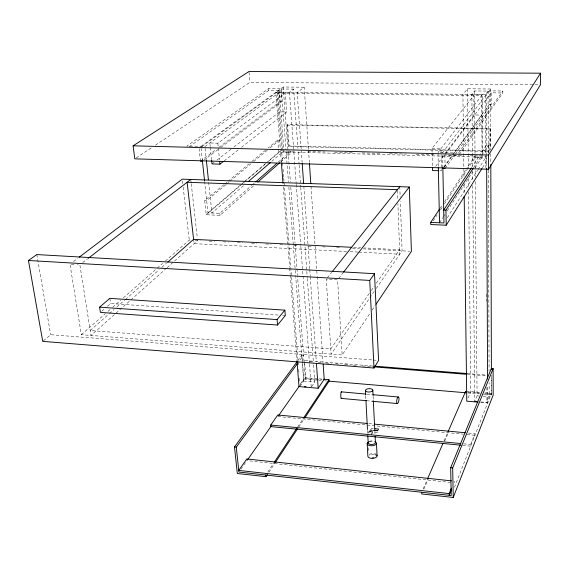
<?xml version="1.0" encoding="UTF-8"?>
<svg xmlns="http://www.w3.org/2000/svg" width="569" height="569" viewBox="0 0 569 569"><rect width="100%" height="100%" fill="white"/><g stroke="black" fill="none" stroke-linecap="round" stroke-linejoin="round"><path stroke-width="0.43" stroke-dasharray="2.85 2.13" d="M459.076 154.604L502.854 92.953L502.854 90.997L489.198 90.862L489.248 104.426L442.86 168.346M491.758 394.146L491.452 394.936L491.708 375.526L491.758 394.146L484.674 393.549M480.855 401.956L486.957 402.482L489.176 396.87L489.127 382.653M462.704 445.385L470.663 446.16L470.648 444.524L474.937 433.663L467.86 432.988M454.467 487.292L491.445 393.392L484.575 392.809M475.257 181.618L477.071 395.839L474.752 401.43L472.725 185.679M468.123 397.987L470.826 391.65L468.65 191.81M423.116 489.006L427.376 479.226M444.055 440.925L447.604 432.774M423.855 489.112L428.08 479.397M444.617 441.338L448.486 432.433M371.002 434.496L372.453 431.835M371.443 434.958L372.98 432.148L369.466 431.807L368.698 433.208M377.681 432.34L370.647 431.658L371.607 429.915L371.521 428.322L373.278 428.493M370.647 431.658L370.561 430.064L371.521 428.322M367.859 433.45L369.409 430.648L372.915 430.989M482.434 167.805L487.135 160.344M447.277 217.778L477.611 170.28M478.088 169.541L486.616 156.176L470.35 155.757M439.531 222.785L442.895 217.593M443.372 216.853L445.299 213.887M447.22 210.928L472.69 171.646M475.087 167.94L482.775 156.077M473.508 167.876L481.246 156.013M481.73 155.273L488.501 144.889L486.566 144.846L479.752 155.216M471.466 167.819L479.262 155.963M268.902 472.242L274.77 463.351M298.746 427.077L304.123 418.926M267.771 472.071L273.646 463.202M297.637 426.985L303.028 418.855M433.187 220.864L437.092 214.997M440.506 209.861L442.454 206.924M444.403 203.987L466.843 170.231M467.334 169.498L475.136 157.755L475.122 155.878L466.231 169.185M74.091 264.407L69.966 264.165L81.331 334.693L342.154 354.992L370.149 313.078M372.112 310.133L375.056 305.724M440.072 208.361L442.54 204.662M444.517 201.703L465.741 169.925M489.824 150.65L490.101 128.594L287.53 124.668L286.94 125.144L288.554 146.475L488.942 151.489M311.67 386.586L314.806 381.998L313.526 364.302M374.224 291.413L331.122 354.131L326.243 279.215L337.588 279.884L342.154 354.992M376.23 288.49L402.098 250.837L400.327 201.611M369.245 293.476L330.781 348.925L90.222 330.525L108.779 314.159M371.273 290.56L374.31 286.186M376.337 283.262L399.616 249.706L364.245 247.928M372.51 365.988L304.522 360.547L305.873 378.428L305.361 379.16L297.516 275.766M240.936 469.19L246.469 461.317M298.988 386.586L305.247 377.674L324.209 379.274M300.048 386.273L303.711 381.052L295.78 277.501M300.212 384.111L303.789 379.025L301.961 355.12L303.547 355.248L299.372 360.945M458.536 153.061L502.854 90.997M445.122 168.41L454.958 154.761M455.47 154.043L491.182 104.447L491.154 92.825L502.854 92.953M444.019 167.243L453.856 153.673M454.375 152.961L481.815 115.094L474.02 114.974L444.602 154.37M304.002 361.265L304.522 360.547M297.779 360.817L301.961 355.12M435.669 166.326L444.076 155.074M445.392 154.256L491.154 92.825M442.54 152.648L490.599 89.006L467.526 88.785L462.917 94.369L463.955 176.831M485.89 168.075L485.556 94.383L488.053 91.083L474.489 90.948L471.865 94.234L472.555 167.919M338.676 278.476L343.022 272.843M432.077 151.98L431.992 148.438L473.849 95.45L474.02 114.974M327.353 277.821L331.77 272.259M166.482 268.227L90.997 335.447L79.866 264.741L77.391 264.599M167.144 267.636L197.599 240.509M109.44 313.576L114.077 309.486M116.73 307.146L124.682 300.133M125.344 299.55L159.142 269.742M161.788 267.409L166.425 263.312M223.852 184.69L204.705 200.537L206.241 214.755L220.025 215.352L253.859 185.558M280.389 162.193L291.001 152.848L290.873 151.055L278.255 162.115M81.331 334.693L105.322 313.675M107.982 311.335L109.981 309.586M112.648 307.246L120.642 300.24M123.309 297.907L156.624 268.703M157.293 268.12L162.627 263.447M165.287 261.114L189.278 240.09L190.942 240.175M204.62 181.39L207.984 212.813L219.819 213.325L251.69 185.387M252.359 184.811L254.35 183.062M101.687 311.293L104.881 308.519M107.434 306.307L110.628 303.533L279.102 315.119M288.554 146.475L289.137 145.977L489.283 150.956M243.546 185.7L211.924 212.984L208.595 181.525M271.804 161.319L283.917 150.87M207.984 212.813L244.215 181.796M244.89 181.227L265.687 163.417M266.363 162.848L280.453 150.785L296.342 151.198M206.241 214.755L266.086 163.474M268.774 161.169L278.86 152.528L291.001 152.848M43.386 340.817L50.677 334.707L372.368 359.957M225.765 184.754L206.682 200.615L204.705 200.537M226.441 184.192L229.172 181.924M229.855 181.355L250.979 163.794M253.703 161.532L267.338 150.202M270.062 147.933L279.599 140.002L277.864 139.96L268.291 147.89M224.535 184.121L227.273 181.86M227.956 181.291L249.151 163.737M251.882 161.475L265.559 150.152M224.143 160.885L238.731 149.469M241.505 147.293L286.662 111.958L285.261 93.323L217.856 143.168L209.847 142.975L210.21 146.461M212.017 163.908L214.129 162.279M216.945 160.109L231.021 149.263M233.838 147.094L279.599 111.844L286.662 111.958M82.676 262.586L87.59 258.81M73.501 261.491L77.74 258.283M308.448 149.163L304.209 87.206L297.167 92.541L301.193 149.206M218.041 149.547L202.464 161.255L200.971 147.343M220.872 147.414L281.762 101.638L280.773 88.75L268.561 88.629L186.86 146.112L202.486 146.51M200.466 161.198L216.092 149.491M218.93 147.364L280.019 101.609L281.762 101.638M282.793 165.636L277.046 92.093L289.45 92.228L293.647 89.105L297.928 148.395M204.904 146.574L279.386 92.342L283.853 150.003M277.046 92.093L281.342 88.984L293.647 89.105M201.959 146.468L279.166 90.585L280.019 101.609M200.878 146.468L283.191 87.007L304.209 87.206M189.264 146.688L268.71 90.471L279.166 90.585M136.275 157.869L152.513 147.087M155.465 145.123L249.919 82.377L534.163 84.802M535.045 84.809L540.379 84.859M471.865 94.234L485.556 94.383M489.248 104.426L491.182 104.447M286.94 125.144L489.76 129.099M431.992 148.438L440.968 148.658L441.373 168.161M453.201 152.926L437.995 152.535L482.427 94.589L482.761 153.445M448.287 155.053L458.564 155.323M307.886 151.503L324.757 151.944M334.522 152.2L352.275 152.663M362.04 152.919L379.793 153.381M389.559 153.637L406.43 154.078M416.195 154.334L434.837 154.825M443.713 155.06L461.473 155.522M282.715 151.909L482.064 157.179L481.694 95.542L278.149 93.245L282.58 150.159M475.136 157.755L486.872 158.068M439.809 170.771L441.43 170.814L441.388 169.043M353.634 247.394L360.71 247.75M195.103 240.388L200.26 240.644M209.115 241.092L214.421 241.363M223.276 241.811L228.589 242.074M237.437 242.522L242.75 242.792M251.605 243.24L256.918 243.504M265.766 243.952L271.079 244.222M279.934 244.67L285.247 244.94M294.095 245.381L298.526 245.609M308.263 246.1L312.687 246.32M322.424 246.818L326.855 247.038M336.592 247.529L341.016 247.757M352.524 248.333L359.608 248.696M363.15 248.873L409.701 251.221M346.585 251.484L194.086 243.646L193.787 241.014M350.127 251.662L358.107 252.074M358.996 252.117L399.779 254.215L397.916 203.823M282.644 315.361L285.304 315.546M373.257 360.028L376.799 360.305M466.985 373.549L486.41 375.099M309.308 361.692L313.725 362.048M318.142 362.396L322.566 362.752M326.101 363.036L331.407 363.463M335.824 363.819L340.241 364.174M344.665 364.523L349.082 364.878M353.505 365.234L357.922 365.59M362.339 365.945L366.763 366.301M367.645 366.372L372.951 366.792M467.533 374.381L486.097 375.867M466.566 391.287L480.293 392.446M305.873 378.428L321.805 379.772M467.86 392.126L480.25 393.172M303.789 379.025L321.236 380.505M324.714 380.796L326.528 380.953M467.64 392.916L479.105 393.883M483.437 394.253L492.292 395.007M303.711 381.052L314.806 381.998M477.071 395.839L478.799 395.988M483.124 396.358L489.176 396.87M480.705 402.361L487.676 402.966L487.597 385.192M366.834 394.153L372.098 394.63M366.585 400.725L370.967 401.131M368.847 423.621L373.271 424.033M277.928 416.551L463.465 434.19M467 434.524L474.951 435.278L474.937 433.663M370.561 430.064L372.325 430.235M463.571 443.834L470.648 444.524M450.662 482.462L246.974 460.598L246.811 458.97M36.821 254.571L50.677 334.707M109.86 298.362L110.628 303.533M182.464 180.949L182.77 183.595M183.175 187.13L189.278 240.09M190.857 180.345L191.148 182.962M191.248 183.837L197.308 237.899M199.1 148.537L200.373 160.351M205.089 148.317L206.291 159.676M219.819 213.325L220.025 215.352M210.295 147.335L211.654 160.422M217.856 143.168L219.534 159.775M249.044 72.37L249.919 82.377M268.561 88.629L268.71 90.471M277.864 139.96L278.526 148.338M278.597 149.178L278.86 152.528M283.07 169.178L283.696 177.158M283.767 178.04L298.384 365.006M298.732 369.437L299.01 372.987M299.422 378.3L299.771 382.731M281.342 162.115L275.851 92.306L486.353 94.632L486.666 167.492M283.284 186.86L289.607 267.281M289.678 268.163L290.162 274.35M290.233 275.232L296.975 360.952M287.53 124.668L289.137 145.977M283.191 87.007L290.382 181.824M290.787 187.144L295.027 242.977M295.091 243.859L296.911 267.786M296.975 268.675L297.445 274.877M281.342 88.984L286.015 150.052M286.086 150.934L288.462 181.916M288.867 187.222L293.27 244.755M293.341 245.637L295.169 269.535M295.24 270.417L295.709 276.612M289.45 92.228L296.186 183.481M296.25 184.363L300.759 245.495M300.83 246.377L302.594 270.303M302.658 271.185L309.458 363.328M309.522 364.21L311.229 387.247M298.184 151.93L299.081 164.32M299.145 165.209L300.674 186.44M300.738 187.329L306.748 270.503M306.812 271.392L307.26 277.587M307.324 278.469L313.462 363.42M301.257 150.088L302.139 162.485M303.839 186.39L309.692 268.724M309.756 269.614L310.197 275.809M310.261 276.698L316.3 361.692M308.512 150.045L309.358 162.435M310.994 186.333L317.118 275.723M317.175 276.612L323.057 362.46M365.696 395.818L365.881 399.367M367.51 430.406L367.652 433.066M368.428 447.824L368.691 452.824M369.409 430.648L369.466 431.807M373.115 396.387L373.335 400.825M374.879 431.885L374.964 433.656M375.938 453.365L376.066 455.869A3.606 1.821 -2.7 0 0 373.356 454.226A3.606 1.821 -2.7 0 0 369.331 455.228M397.425 190.558L397.788 200.288M399.787 186.668L400.171 197.215M432.099 152.862L432.412 166.127M438.016 153.417L438.301 166.582M444.866 154.967L445.093 166.731M442.597 155.266L442.838 167.471M454.154 481.139L454.19 482.839M464.055 184.811L464.176 194.562M467.526 88.785L468.387 167.834M468.5 178.488L468.6 187.372M472.59 171.475L472.683 181.241M474.489 90.948L475.215 177.172M488.501 144.889L488.529 152.819M488.053 91.083L488.28 153.31M488.344 170.195L489.084 371.095M486.467 294.159L486.495 301.264M486.893 387.389L486.957 402.482M490.599 89.006L490.763 148.466M490.784 153.786L490.805 162.663M490.101 128.594L490.165 150.116M369.203 441.516A3.62 1.792 -2.7 0 1 374.31 441.309M369.174 454.503A4.616 2.326 -2.7 0 1 376.429 454.688M369.473 441.58A4.637 2.297 -2.7 0 1 374.089 441.388"/><path stroke-width="0.85" d="M540.55 73.195L540.379 84.859L488.586 169.242L134.803 158.851L133.089 145.82L248.973 71.53L540.55 73.195L488.536 155.017L488.586 169.242M421.693 492.263L421.75 493.97L453.237 497.47L493.174 395.078L493.124 368.584L491.374 368.449L450.684 467.718L451.224 495.528L238.923 472.057L236.284 447.149L297.288 363.797M451.402 489.852L449.24 495.315L449.204 493.593L451.373 488.145M453.237 497.47L452.689 467.931L493.124 368.584M427.724 478.415L442.988 443.372M447.959 431.963L465.705 391.216L465.726 392.752M374.004 368.036L378.577 360.44L374.516 273.696L36.821 254.571L28.45 260.495L42.725 341.372L374.004 368.036L369.736 280.425L374.516 273.696M439.581 209.1L430.697 222.401L430.747 224.535L446.224 225.21L481.964 168.552M446.224 225.21L445.932 210.153L473.024 168.623M470.983 168.559L443.699 210.061L445.932 210.153M297.253 361.528L234.492 446.964L237.323 473.5L265.965 476.68L267.437 474.461M275.261 462.611L297.765 428.557M304.614 418.187L329.074 381.166L328.974 379.679L323.704 379.231M274.137 462.462L296.662 428.464M303.512 418.115L328.974 379.679M376.038 304.251L411.394 251.306L409.296 186.995L182.258 179.178L79.148 257.216M297.039 361.841L298.988 386.586L318.192 388.25L324.209 379.274L323.178 364.231M247.6 459.716L271.064 426.316M278.718 415.427L299.123 386.387M460.94 445.214L270.858 426.615L270.716 425.043L277.793 415L367.083 423.45M343.562 272.138L409.296 186.995M332.324 271.562L399.787 186.668M277.558 325.041L285.304 315.546L284.863 310.155L109.86 298.362L99.611 307.16L100.407 312.402L277.558 325.041L277.089 319.579L284.863 310.155M167.755 262.145L193.595 239.357L351.87 247.309M257.835 182.059L279.728 162.777M255.673 181.902L276.925 163.275M248.255 181.639L270.46 162.485M211.654 160.422L212.017 163.908L219.975 164.149L223.446 161.432M88.295 258.269L190.757 179.477M133.089 145.82L488.536 155.017M200.466 161.198L202.464 161.255M442.86 168.346L445.122 168.41M438.187 170.721L432.518 170.551L432.454 167.898M397.397 189.676L187.116 182.279L193.688 240.139M430.697 222.401L443.962 222.977L442.846 167.592M28.45 260.495L369.736 280.425M99.611 307.16L277.089 319.579M374.274 366.13L466.985 373.549M373.833 366.863L466.644 374.31M328.292 381.102L465.876 392.766M304.344 386.65L306.065 386.799M474.752 401.43L476.495 401.579M478.095 402.134L466.772 401.152L464.197 196.333M341.379 391.849L365.952 394.075M372.972 394.715L398.428 397.013A3.322 1.06 -80.5 0 1 398.414 402.205A3.322 1.06 -80.5 0 1 396.65 401.622A3.322 1.06 -80.5 0 1 398.428 397.013M341.187 398.392L366.585 400.725M371.841 401.216L397.24 403.549M374.153 424.118L465.207 432.739M375.035 428.663L378.549 428.998L377.603 430.74L373.207 430.32M375.113 430.256L377.745 430.505M270.716 425.043L460.911 443.578M450.684 467.718L452.689 467.931M234.492 446.964L236.284 447.149M451.509 480.862L246.811 458.97L238.752 470.414L449.204 493.593M206.383 160.55L208.41 179.776M202.372 160.437L204.527 180.515M219.705 161.525L219.975 164.149M265.808 475.03L265.965 476.68M281.413 163.004L283.006 183.325M302.203 163.367L303.647 183.73M316.428 363.463L318.192 388.25M309.422 163.324L310.816 183.68M365.419 390.498L365.647 394.929M365.931 400.249L367.467 429.524M367.794 435.733L368.164 442.824M367.19 443.656L367.859 456.196A4.616 2.326 -2.7 0 0 373.115 458.308A4.616 2.326 -2.7 0 0 376.898 455.228M376.458 443.279L377.076 455.826M372.809 390.178A3.699 1.686 -2.8 0 1 367.297 391.885A3.699 1.686 -2.8 0 1 367.225 388.961A3.699 1.686 -2.8 0 1 372.809 390.178L373.072 395.498M373.335 400.825L374.829 430.996M375.099 436.316L375.405 442.533M438.322 167.464L439.531 222.785M486.673 168.381L487.569 378.975M490.812 164.434L491.381 369.43M341.443 398.087A3.279 0.498 -89 0 1 340.845 397.013A3.279 0.498 -89 0 1 340.966 392.802A3.279 0.498 -89 0 1 341.613 392.432M373.435 457.739A3.606 1.821 -2.7 0 1 372.503 457.839M375.27 442.07A3.62 1.792 -2.7 0 1 371.82 444.474A3.62 1.792 -2.7 0 1 368.278 442.355M375.056 441.715A4.637 2.297 -2.7 0 1 375.142 444.965A4.637 2.297 -2.7 0 1 368.584 445.228A4.637 2.297 -2.7 0 1 368.52 441.978"/></g></svg>
